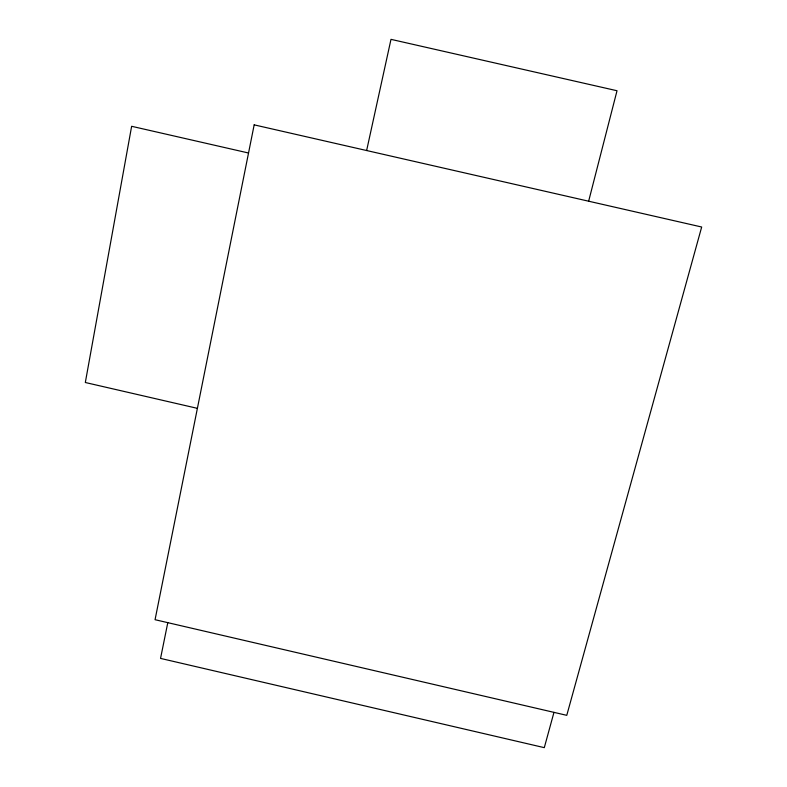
<?xml version="1.0" encoding="UTF-8"?>
<svg xmlns="http://www.w3.org/2000/svg" width="787" height="787" viewBox="0 0 787 787"><rect width="100%" height="100%" fill="white"/><g stroke="black" fill="none" stroke-linecap="round" stroke-linejoin="round"><path stroke-width="1.18" d="M167.788 622.665L160.548 658.404L544.299 747.65L553.969 712.363M366.634 150.524L390.991 39.35L617.018 90.741L588.646 201.206M248.535 153.003L131.636 126.294L85.321 382.502L197.389 408.345M254.171 124.858L155.059 619.703L566.768 715.334L701.679 227.01L254.171 124.858"/></g></svg>
